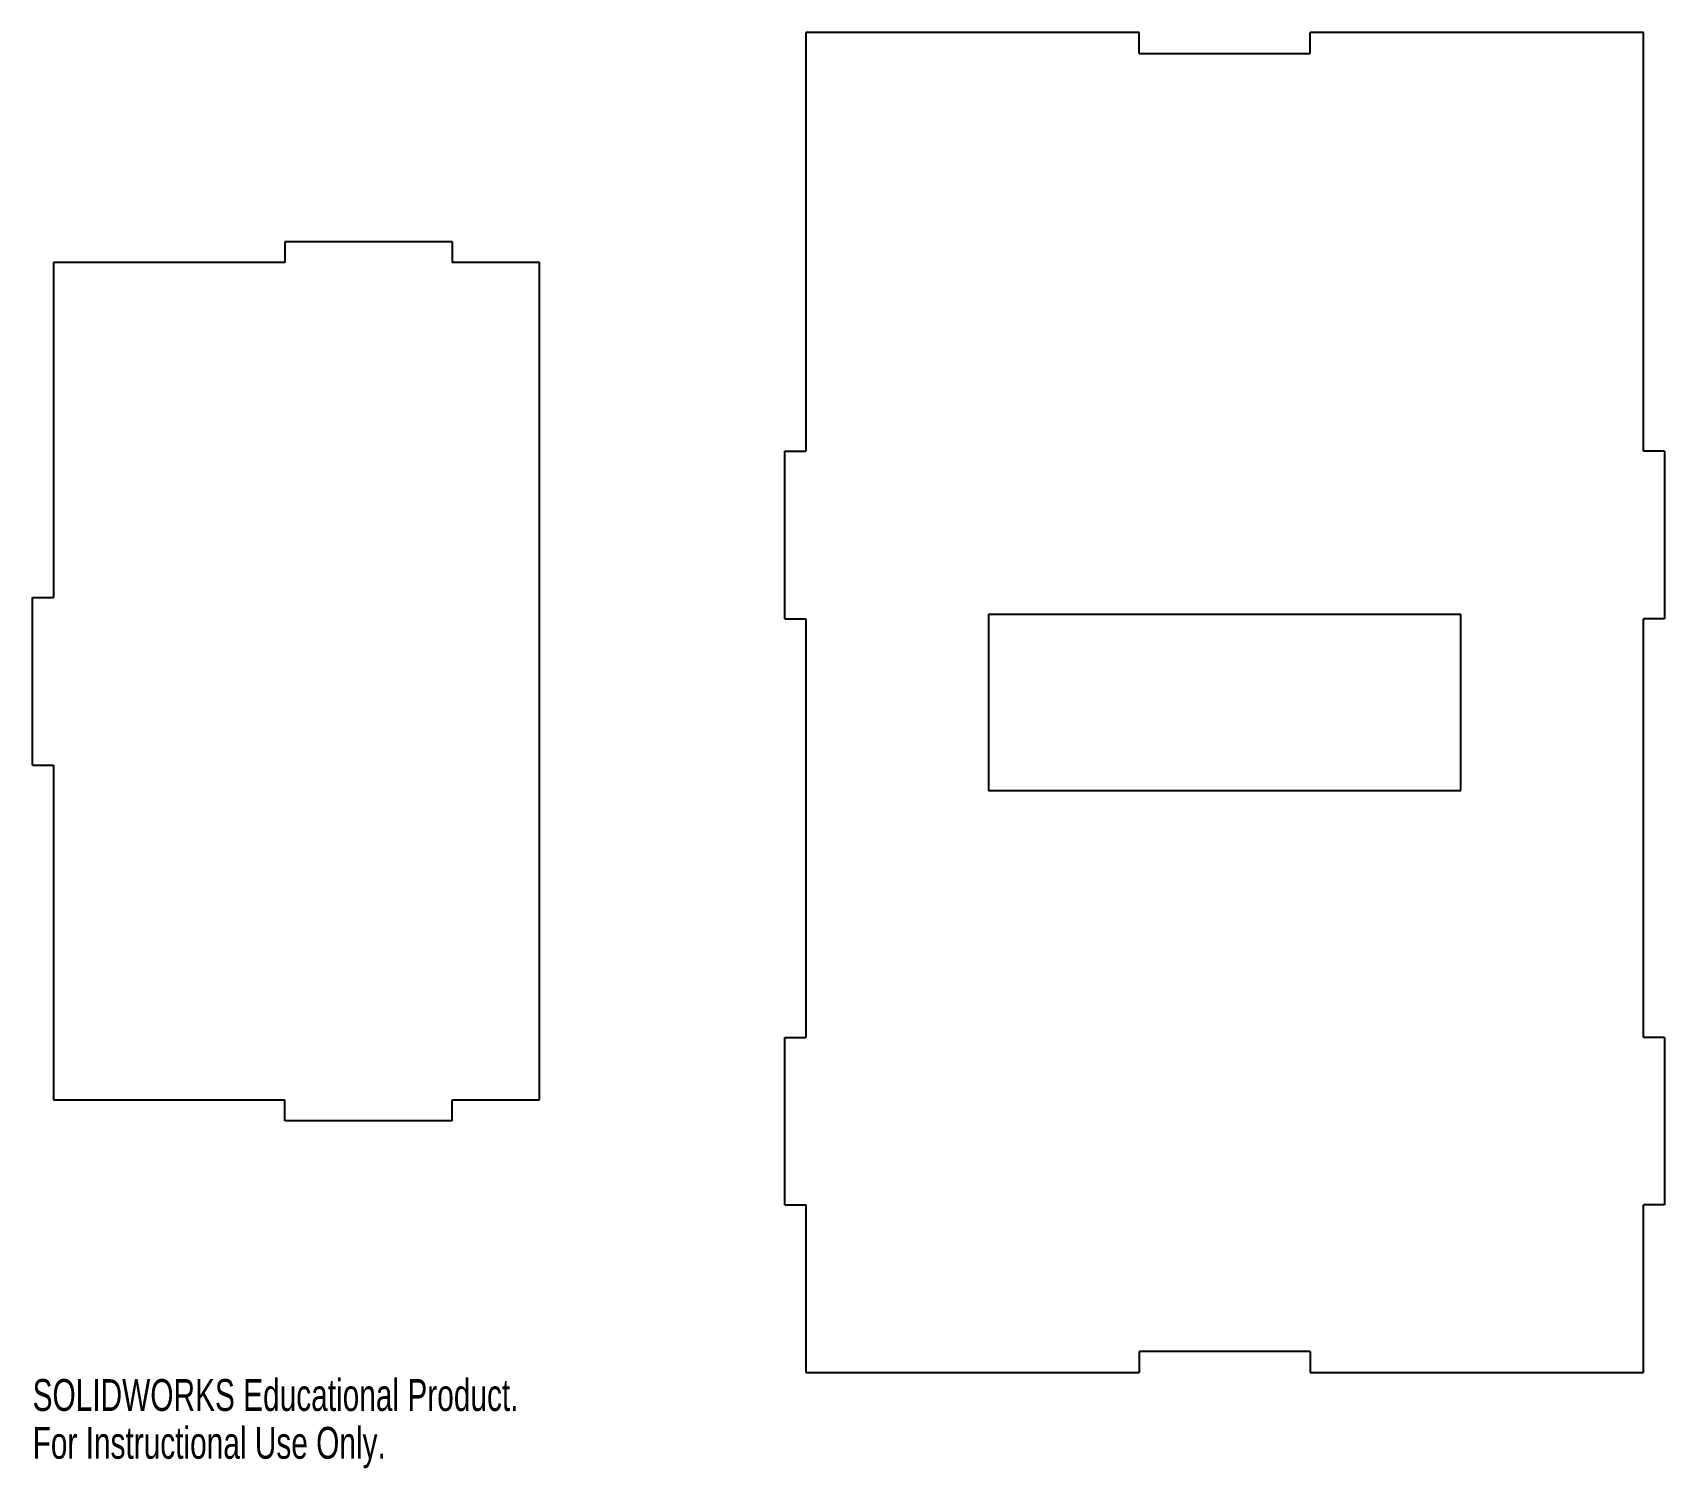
# Model space of a CAD drawing. Header units: millimetres. Extents: x -18 to 230, y -47 to 171.
import ezdxf

# ---------------------------------------------------------------- set-up
doc = ezdxf.new("R2010")
doc.units = ezdxf.units.MM
doc.styles.add('SLDTEXTSTYLE0', font='TXT', dxfattribs={"width": 0.7})

msp = doc.modelspace()

# ---------------------------------------------------------------- linework, layer by layer
at = {"color": 7, "linetype": 'Continuous', "lineweight": 25}
for p, q in [((149.96, 170.78), (99.41, 170.78)), ((99.41, 170.78), (99.41, 107.28)), ((149.96, 167.6), (149.96, 170.78)), ((175.86, 167.6), (175.86, 170.78)), ((226.41, 170.78), (175.86, 170.78)), ((226.41, 107.28), (226.41, 170.78)), ((149.96, 167.6), (175.86, 167.6)), ((20.38, 139.07), (20.38, 135.89)), ((45.78, 139.07), (20.38, 139.07)), ((45.78, 139.07), (45.78, 135.89)), ((20.38, 135.89), (-14.67, 135.89)), ((-14.67, 135.89), (-14.67, 85.09)), ((58.99, 135.89), (45.78, 135.89)), ((58.99, 8.89), (58.99, 135.89)), ((96.24, 81.88), (96.24, 107.28)), ((96.24, 107.28), (99.41, 107.28)), ((229.59, 107.28), (226.41, 107.28)), ((229.59, 107.28), (229.59, 81.88)), ((-17.85, 59.69), (-17.85, 85.09)), ((-17.85, 85.09), (-14.67, 85.09)), ((96.24, 81.88), (99.41, 81.88)), ((99.41, 81.88), (99.41, 18.38)), ((198.72, 82.51), (127.1, 82.51)), ((127.1, 82.51), (127.1, 55.84)), ((198.72, 55.84), (198.72, 82.51)), ((229.59, 81.88), (226.41, 81.88)), ((226.41, 18.38), (226.41, 81.88)), ((-17.85, 59.69), (-14.67, 59.69)), ((-14.67, 59.69), (-14.67, 8.89)), ((127.1, 55.84), (198.72, 55.84)), ((96.24, -7.02), (96.24, 18.38)), ((96.24, 18.38), (99.41, 18.38)), ((229.59, 18.38), (226.41, 18.38)), ((229.59, 18.38), (229.59, -7.02)), ((-14.67, 8.89), (20.38, 8.89)), ((20.38, 5.72), (20.38, 8.89)), ((45.78, 5.72), (45.78, 8.89)), ((45.78, 8.89), (58.99, 8.89)), ((45.78, 5.72), (20.38, 5.72)), ((96.24, -7.02), (99.41, -7.02)), ((99.41, -7.02), (99.41, -32.42)), ((229.59, -7.02), (226.41, -7.02)), ((226.41, -32.42), (226.41, -7.02)), ((175.86, -29.25), (149.96, -29.25)), ((149.96, -29.25), (149.96, -32.42)), ((175.86, -29.25), (175.86, -32.42)), ((99.41, -32.42), (149.96, -32.42)), ((175.86, -32.42), (226.41, -32.42))]:
    msp.add_line(p, q, dxfattribs=at)

# ---------------------------------------------------------------- texts
at = {"color": 7, "linetype": 'Continuous', "char_height": 4.8336, "attachment_point": 1, "style": 'SLDTEXTSTYLE0'}
for s, insert in [('SOLIDWORKS Educational Product.', (-17.85, -33.44)), ('For Instructional Use Only.', (-17.85, -40.69))]:
    msp.add_mtext(s, dxfattribs=dict(at, insert=insert))

doc.saveas('drawing.dxf')
